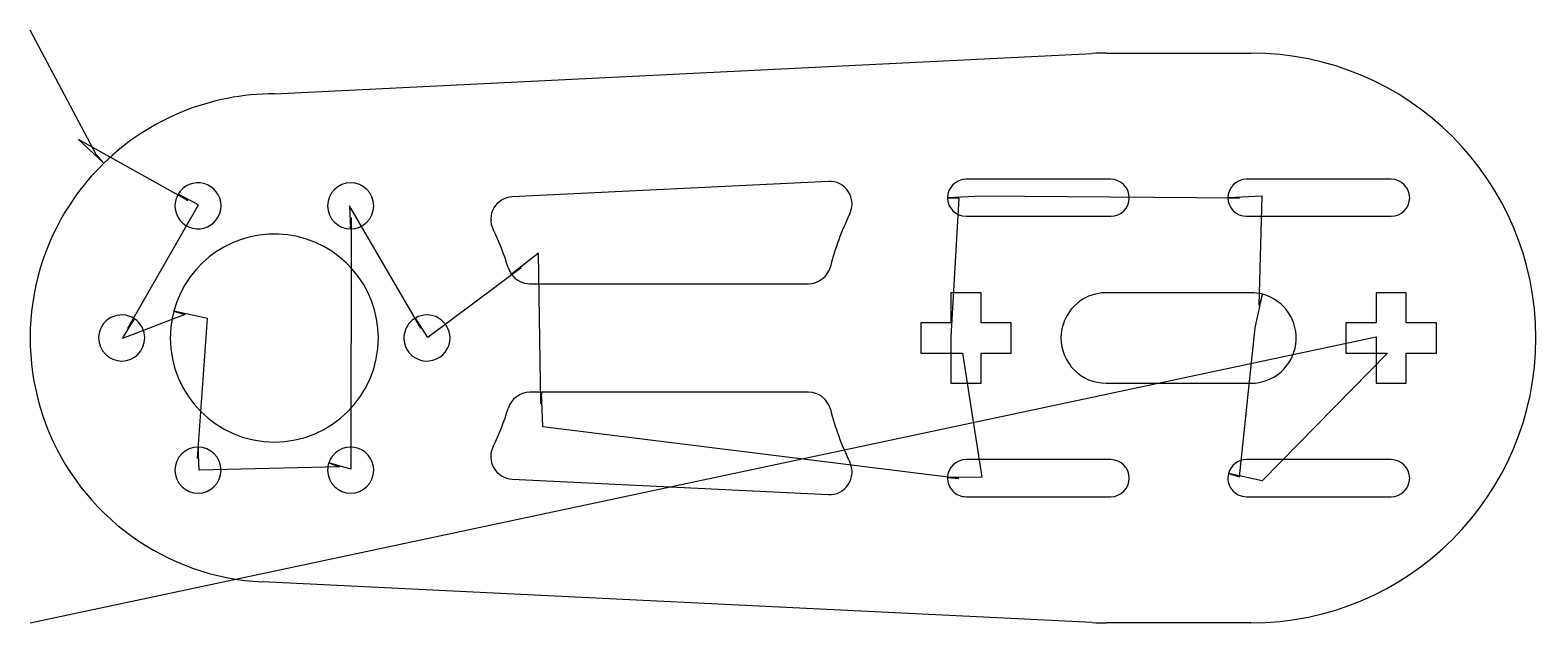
# Model space of a CAD drawing. Header units: inches. Extents: x 0.35 to 6.91, y 0.51 to 3.09.
import ezdxf

# ---------------------------------------------------------------- set-up
doc = ezdxf.new("R2010")
doc.units = ezdxf.units.IN
doc.layers.get('0').update_dxf_attribs({"linetype": 'CONTINUOUS'})
doc.layers.add('3', color=7, linetype='CONTINUOUS')
doc.layers.add('9', color=7, linetype='CONTINUOUS')

msp = doc.modelspace()

# ---------------------------------------------------------------- linework, layer by layer
at = {"color": 0, "linetype": 'CONTINUOUS'}
for p, q in [((0.6384, 2.5446), (0.3514, 3.0867)), ((1.0371, 2.3452), (0.5623, 2.61)), ((5.6146, 2.3546), (4.494, 2.3633)), ((5.701, 1.889), (5.7145, 2.3633)), ((0.7759, 1.7897), (1.084, 2.3257)), ((2.0513, 1.7891), (1.7419, 2.3218)), ((4.3941, 2.3546), (4.3593, 1.7521)), ((1.7484, 2.2714), (1.7476, 1.1753)), ((2.5746, 1.4604), (2.5646, 2.1161)), ((2.4878, 2.0515), (2.0822, 1.7488)), ((1.0244, 1.8487), (0.7534, 1.7442)), ((1.0797, 1.2216), (1.1232, 1.8312)), ((5.6151, 1.1421), (5.6836, 1.7902)), ((0.3514, 0.5064), (6.2096, 1.7521)), ((4.4093, 1.6809), (4.4942, 1.1406)), ((6.2596, 1.6809), (5.7139, 1.1247)), ((4.3941, 1.1351), (2.5833, 1.3604)), ((1.6978, 1.1853), (1.0863, 1.1713))]:
    msp.add_line(p, q, dxfattribs=at)
at = {"layer": '3', "color": 3, "linetype": 'CONTINUOUS'}
for p, q in [((1.4141, 2.8095), (4.974, 2.9852)), ((5.0351, 2.9867), (5.6651, 2.9867)), ((3.8256, 2.4283), (2.4497, 2.3609)), ((5.0548, 2.4375), (4.4249, 2.4375)), ((6.2753, 2.4375), (5.6454, 2.4375)), ((4.4249, 2.2761), (5.0548, 2.2761)), ((5.6454, 2.2761), (6.2753, 2.2761)), ((2.5262, 1.9827), (3.739, 1.9827)), ((4.4906, 1.9434), (4.3593, 1.9434)), ((4.3593, 1.9434), (4.3593, 1.8121)), ((4.4906, 1.8121), (4.4906, 1.9434)), ((5.6651, 1.9434), (5.0351, 1.9434)), ((6.3409, 1.9434), (6.2096, 1.9434)), ((6.2096, 1.9434), (6.2096, 1.8121)), ((6.3409, 1.8121), (6.3409, 1.9434)), ((4.3593, 1.8121), (4.2281, 1.8121)), ((4.2281, 1.8121), (4.2281, 1.6809)), ((4.6218, 1.8121), (4.4906, 1.8121)), ((4.6218, 1.6809), (4.6218, 1.8121)), ((6.2096, 1.8121), (6.0784, 1.8121)), ((6.0784, 1.8121), (6.0784, 1.6809)), ((6.4721, 1.8121), (6.3409, 1.8121)), ((6.4721, 1.6809), (6.4721, 1.8121)), ((4.2281, 1.6809), (4.3593, 1.6809)), ((4.3593, 1.6809), (4.3593, 1.5497)), ((4.4906, 1.5497), (4.4906, 1.6809)), ((4.4906, 1.6809), (4.6218, 1.6809)), ((6.0784, 1.6809), (6.2096, 1.6809)), ((6.2096, 1.6809), (6.2096, 1.5497)), ((6.3409, 1.5497), (6.3409, 1.6809)), ((6.3409, 1.6809), (6.4721, 1.6809)), ((2.5768, 1.5103), (2.5262, 1.5103)), ((3.739, 1.5103), (2.5768, 1.5103)), ((4.3593, 1.5497), (4.4906, 1.5497)), ((5.0351, 1.5497), (5.6651, 1.5497)), ((6.2096, 1.5497), (6.3409, 1.5497)), ((5.0548, 1.217), (4.4249, 1.217)), ((6.2753, 1.217), (5.6454, 1.217)), ((2.4497, 1.1321), (3.8256, 1.0647)), ((4.4249, 1.0556), (5.0548, 1.0556)), ((5.6454, 1.0556), (6.2753, 1.0556)), ((4.9744, 0.5079), (1.3621, 0.6848)), ((5.6651, 0.5064), (5.0351, 0.5064))]:
    msp.add_line(p, q, dxfattribs=at)
for centre, radius, start, end in [((5.0351, 1.7465), 1.2402, 90, 92.82489), ((5.6651, 1.7465), 1.2402, 270, 90), ((1.4141, 1.7465), 1.063, 90, 134.29889), ((1.4141, 1.7465), 1.063, 134.29889, 267.19558), ((3.8304, 2.33), 0.0984, 334.15743, 92.80442), ((4.4249, 2.3568), 0.0807, 90, 180), ((5.0548, 2.3568), 0.0807, 270, 90), ((5.6454, 2.3568), 0.0807, 90, 180), ((6.2753, 2.3568), 0.0807, 270, 90), ((1.0819, 2.3219), 0.1004, 150, 210), ((1.0819, 2.3219), 0.1004, 360, 150), ((1.7463, 2.3219), 0.1004, 360, 180), ((2.4545, 2.2626), 0.0984, 92.80442, 206.3826), ((1.0819, 2.3219), 0.1004, 210, 0), ((1.7463, 2.3219), 0.1004, 180, 270), ((1.7463, 2.3219), 0.1004, 270, 0), ((4.4249, 2.3568), 0.0807, 180, 270), ((5.6454, 2.3568), 0.0807, 180, 270), ((5.0351, 1.7465), 1.2402, 154.15743, 165.52249), ((1.4141, 1.7465), 0.4528, 360, 165), ((1.4141, 1.7465), 1.063, 16.74637, 26.3826), ((2.5262, 2.0812), 0.0984, 196.74637, 215.05978), ((3.739, 2.0812), 0.0984, 270, 345.52249), ((2.5262, 2.0812), 0.0984, 215.05978, 270), ((5.0351, 1.7465), 0.1969, 90, 270), ((5.6651, 1.7465), 0.1969, 75, 90), ((5.6651, 1.7465), 0.1969, 270, 75), ((0.7497, 1.7465), 0.1004, 56.25, 180), ((1.4141, 1.7465), 0.4528, 165, 180), ((2.0784, 1.7465), 0.1004, 360, 120), ((0.7497, 1.7465), 0.1004, 360, 56.25), ((2.0784, 1.7465), 0.1004, 120, 210), ((0.7497, 1.7465), 0.1004, 180, 360), ((1.4141, 1.7465), 0.4528, 180, 360), ((2.0784, 1.7465), 0.1004, 210, 0), ((2.5262, 1.4119), 0.0984, 90, 163.25363), ((3.739, 1.4119), 0.0984, 14.47751, 90), ((1.4141, 1.7465), 1.063, 333.6174, 343.25363), ((5.0351, 1.7465), 1.2402, 194.47751, 205.84257), ((1.0819, 1.1712), 0.1004, 90, 180), ((1.0819, 1.1712), 0.1004, 360, 90), ((1.7463, 1.1712), 0.1004, 360, 161.25), ((2.4545, 1.2304), 0.0984, 153.6174, 267.19558), ((1.7463, 1.1712), 0.1004, 161.25, 180), ((3.8304, 1.163), 0.0984, 267.19558, 25.84257), ((4.4249, 1.1363), 0.0807, 90, 178.125), ((5.0548, 1.1363), 0.0807, 270, 90), ((5.6454, 1.1363), 0.0807, 90, 165), ((6.2753, 1.1363), 0.0807, 270, 90), ((1.0819, 1.1712), 0.1004, 180, 360), ((1.7463, 1.1712), 0.1004, 180, 360), ((4.4249, 1.1363), 0.0807, 178.125, 270), ((5.6454, 1.1363), 0.0807, 165, 270), ((5.0351, 1.7465), 1.2402, 267.19558, 270)]:
    msp.add_arc(centre, radius, start, end, dxfattribs=at)
at = {"layer": '9', "color": 9, "linetype": 'CONTINUOUS'}
for p, q in [((0.5623, 2.61), (0.6717, 2.5073)), ((0.6717, 2.5073), (0.6384, 2.5446)), ((1.084, 2.3257), (0.9949, 2.3721)), ((0.9949, 2.3721), (1.0371, 2.3452)), ((4.494, 2.3633), (4.3442, 2.3568)), ((5.7145, 2.3633), (5.5647, 2.3568)), ((1.7419, 2.3218), (1.7463, 2.2215)), ((4.3442, 2.3568), (4.3941, 2.3546)), ((5.5647, 2.3568), (5.6146, 2.3546)), ((1.7463, 2.2215), (1.7484, 2.2714)), ((2.5646, 2.1161), (2.4457, 2.0246)), ((2.4457, 2.0246), (2.4878, 2.0515)), ((5.6836, 1.7902), (5.716, 1.9367)), ((5.716, 1.9367), (5.701, 1.889)), ((1.1232, 1.8312), (0.9767, 1.8637)), ((0.9767, 1.8637), (1.0244, 1.8487)), ((0.7534, 1.7442), (0.8055, 1.83)), ((0.8055, 1.83), (0.7759, 1.7897)), ((2.0822, 1.7488), (2.0282, 1.8335)), ((2.0282, 1.8335), (2.0513, 1.7891)), ((4.3593, 1.7521), (4.3593, 1.6809)), ((6.2096, 1.7521), (6.2096, 1.6809)), ((4.3593, 1.6809), (4.4093, 1.6809)), ((6.2096, 1.6809), (6.2596, 1.6809)), ((2.5768, 1.5103), (2.5746, 1.4604)), ((2.5833, 1.3604), (2.5768, 1.5103)), ((1.0819, 1.2716), (1.0797, 1.2216)), ((1.0863, 1.1713), (1.0819, 1.2716)), ((1.7476, 1.1753), (1.6512, 1.2034)), ((1.6512, 1.2034), (1.6978, 1.1853)), ((4.4942, 1.1406), (4.3442, 1.1389)), ((4.3442, 1.1389), (4.3941, 1.1351)), ((5.7139, 1.1247), (5.5674, 1.1572)), ((5.5674, 1.1572), (5.6151, 1.1421))]:
    msp.add_line(p, q, dxfattribs=at)

doc.saveas('drawing.dxf')
